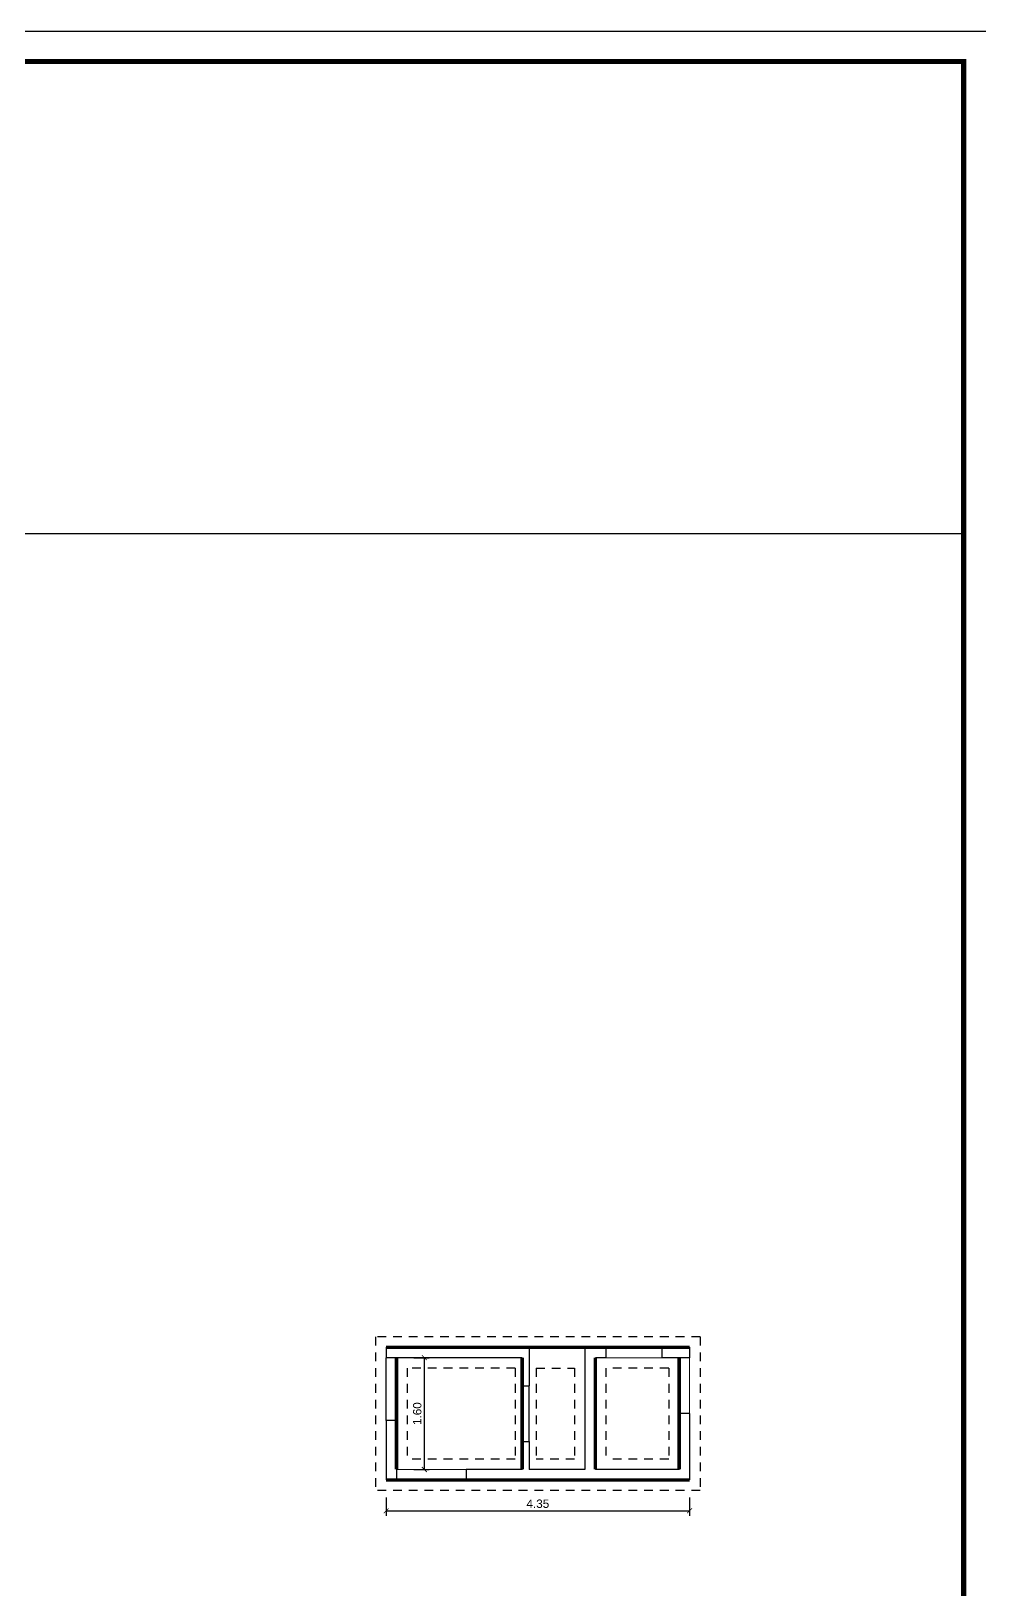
# Model space of a CAD drawing. Header units: feet. Extents: x 317 to 512, y -141 to 162.
# Drawn here: x 431.93 to 445.53, y 77.35 to 99.68 of the extents above; entities that cross this region are included whole.
import ezdxf

# ---------------------------------------------------------------- set-up
doc = ezdxf.new("R2010")
doc.units = ezdxf.units.FT
doc.header["$MEASUREMENT"] = 0
doc.linetypes.add('HIDDEN', pattern=[0.375, 0.25, -0.125])
for name, color, linetype, lineweight in [('00-muro15', 210, 'Continuous', 5), ('00-muro20', 1, 'Continuous', 5), ('A-GENM', 8, 'Continuous', 9), ('MB', 8, 'Continuous', 20)]:
    doc.layers.add(name, color=color, linetype=linetype, lineweight=lineweight)
for name, color, linetype in [('CIMIENTO', 3, 'HIDDEN'), ('DIM', 10, 'Continuous'), ('MARCO', 1, 'Continuous'), ('MUROS', 7, 'Continuous'), ('PERT-VENT', 8, 'Continuous'), ('PISOS', 8, 'Continuous')]:
    doc.layers.add(name, color=color, linetype=linetype)
doc.styles.get("Standard").update_dxf_attribs({"font": 'arial.ttf'})
doc.dimstyles.new('KEILY', dxfattribs={"dimtxt": 0.12, "dimasz": 0.07, "dimexe": 0.07, "dimexo": 0.25, "dimgap": 0.04, "dimtad": 1, "dimzin": 1, "dimdsep": 46, "dimtxsty": 'Standard', "dimblk": 'ARCHTICK', "dimcen": 2.5, "dimclrd": 256, "dimclre": 256, "dimclrt": 7, "dimazin": 0, "dimtfac": 1, "dimtix": 1, "dimtmove": 2, "dimatfit": 1, "dimfxl": 0.35, "dimfxlon": 1, "dimtolj": 1, "dimtzin": 1, "dimarcsym": 0})

# ---------------------------------------------------------------- blocks, each defined once
blk = doc.blocks.new('_ArchTick')
at = {"color": 0, "linetype": 'ByBlock', "const_width": 0.15}
blk.add_lwpolyline([(-0.5, -0.5), (0.5, 0.5)], dxfattribs=at)
blk = doc.blocks.new('*D535')
at = {"layer": '00-muro20', "lineweight": -2, "transparency": 16777216}
for p, q in [((437.02, 78.676), (437.02, 78.414)), ((441.37, 78.676), (441.37, 78.414)), ((437.02, 78.484), (441.37, 78.484))]:
    blk.add_line(p, q, dxfattribs=at)
at = {"layer": 'DEFPOINTS', "color": 0, "transparency": 16777216}
for p in [(437.02, 78.926), (441.37, 78.926), (441.37, 78.484)]:
    blk.add_point(p, dxfattribs=at)
at = {"layer": '00-muro20', "lineweight": -2, "transparency": 16777216, "xscale": 0.07, "yscale": 0.07, "zscale": 0.07, "rotation": 180}
blk.add_blockref('_ArchTick', (437.02, 78.484), dxfattribs=at)
at = {"layer": '00-muro20', "lineweight": -2, "transparency": 16777216, "xscale": 0.07, "yscale": 0.07, "zscale": 0.07}
blk.add_blockref('_ArchTick', (441.37, 78.484), dxfattribs=at)
at = {"layer": '00-muro20', "color": 7, "transparency": 16777216, "insert": (439.195, 78.585), "char_height": 0.12, "attachment_point": 5}
blk.add_mtext('\\A1;4.35', dxfattribs=at)
blk = doc.blocks.new('*D536')
at = {"layer": '00-muro20', "lineweight": -2, "transparency": 16777216}
for p, q in [((437.42, 80.676), (437.638, 80.676)), ((437.568, 80.676), (437.568, 79.076)), ((437.42, 79.076), (437.638, 79.076))]:
    blk.add_line(p, q, dxfattribs=at)
at = {"layer": 'DEFPOINTS', "color": 0, "transparency": 16777216}
for p in [(437.17, 80.676), (437.17, 79.076), (437.568, 79.076)]:
    blk.add_point(p, dxfattribs=at)
at = {"layer": '00-muro20', "lineweight": -2, "transparency": 16777216, "xscale": 0.07, "yscale": 0.07, "zscale": 0.07}
for p, rotation in [((437.568, 80.676), 90), ((437.568, 79.076), 270)]:
    blk.add_blockref('_ArchTick', p, dxfattribs=dict(at, rotation=rotation))
at = {"layer": '00-muro20', "color": 7, "transparency": 16777216, "insert": (437.467, 79.876), "char_height": 0.12, "attachment_point": 5, "rotation": 90}
blk.add_mtext('\\A1;1.60', dxfattribs=at)

msp = doc.modelspace()

# ---------------------------------------------------------------- linework, layer by layer
at = {"layer": '00-muro15', "const_width": 0.05}
for points in [[(437.01993, 80.826), (441.36993, 80.826)], [(437.16993, 79.076), (437.16993, 80.676)], [(438.96993, 79.076), (438.96993, 80.676)], [(440.01993, 79.076), (440.01993, 80.676)], [(441.21993, 79.076), (441.21993, 80.676)], [(437.01993, 78.926), (441.36993, 78.926)]]:
    msp.add_lwpolyline(points, dxfattribs=at)
at = {"layer": 'A-GENM'}
msp.add_line((441.36993, 79.876), (441.36993, 80.676), dxfattribs=at)
at = {"layer": 'CIMIENTO', "ltscale": 0.5}
for p, q in [((441.51993, 80.976), (436.86993, 80.976)), ((436.86993, 80.976), (436.86993, 78.776)), ((441.51993, 80.976), (441.51993, 78.776)), ((438.86993, 80.526), (437.31993, 80.526)), ((437.31993, 80.526), (437.31993, 79.226)), ((438.86993, 80.526), (438.86993, 79.226)), ((439.16993, 80.526), (439.16993, 79.226)), ((439.16993, 80.526), (439.71993, 80.526)), ((439.71993, 80.526), (439.71993, 79.226)), ((440.16993, 80.526), (440.16993, 79.226)), ((441.06993, 80.526), (440.16993, 80.526)), ((441.06993, 80.526), (441.06993, 79.226)), ((438.86993, 79.226), (437.31993, 79.226)), ((439.71993, 79.226), (439.16993, 79.226)), ((441.06993, 79.226), (440.16993, 79.226)), ((441.51993, 78.776), (436.86993, 78.776))]:
    msp.add_line(p, q, dxfattribs=at)
at = {"layer": 'DIM'}
msp.add_line((445.29759, 92.47774), (400.81546, 92.47774, -6.12906), dxfattribs=at)
at = {"layer": 'MARCO'}
msp.add_lwpolyline([(387.97006, 99.67954), (452.47006, 99.67954), (452.47006, 57.67954), (387.97006, 57.67954)], close=True, dxfattribs=at)
at = {"layer": 'MARCO', "const_width": 0.075}
msp.add_lwpolyline([(445.29759, 99.24551), (388.40409, 99.24551), (388.40409, 58.11357), (445.29759, 58.11357)], close=True, dxfattribs=at)
at = {"layer": 'MB', "lineweight": 15, "extrusion": (7.20097e-14, 1.51748e-14, -1)}
for p, q in [((438.16993, 79.076), (437.16993, 79.076)), ((438.16993, 78.926), (437.16993, 78.926))]:
    msp.add_line(p, q, dxfattribs=at)
at = {"layer": 'MUROS'}
for p, q in [((439.06993, 80.826), (437.01993, 80.826)), ((437.01993, 80.826), (437.01993, 80.676)), ((439.06993, 80.826), (439.06993, 80.276)), ((440.16993, 80.826), (439.86993, 80.826)), ((439.86993, 80.826), (439.86993, 79.076)), ((440.16993, 80.826), (440.16993, 80.676)), ((441.36993, 80.826), (440.96993, 80.826)), ((440.96993, 80.826), (440.96993, 80.676)), ((441.36993, 80.826), (441.36993, 80.676)), ((438.96993, 80.676), (437.01993, 80.676)), ((438.96993, 80.676), (438.96993, 80.276)), ((440.16993, 80.676), (440.01993, 80.676)), ((440.01993, 80.676), (440.01993, 79.076)), ((441.36993, 80.676), (440.96993, 80.676)), ((438.96993, 80.276), (439.06993, 80.276)), ((437.16993, 79.776), (437.01993, 79.776)), ((437.01993, 79.776), (437.01993, 78.926)), ((437.16993, 79.776), (437.16993, 78.926)), ((441.36993, 79.876), (441.21993, 79.876)), ((441.21993, 79.876), (441.21993, 79.076)), ((441.36993, 79.876), (441.36993, 78.926)), ((438.96993, 79.476), (438.96993, 79.076)), ((438.96993, 79.476), (439.06993, 79.476)), ((439.06993, 79.476), (439.06993, 79.076)), ((438.16993, 79.076), (438.16993, 78.926)), ((438.96993, 79.076), (438.16993, 79.076)), ((439.86993, 79.076), (439.06993, 79.076)), ((441.21993, 79.076), (440.01993, 79.076)), ((437.16993, 78.926), (437.01993, 78.926)), ((441.36993, 78.926), (438.16993, 78.926))]:
    msp.add_line(p, q, dxfattribs=at)
at = {"layer": 'PERT-VENT', "lineweight": 15}
for p, q in [((439.06993, 80.826), (439.86993, 80.826)), ((440.96993, 80.826), (440.16993, 80.826)), ((440.96993, 80.676), (440.16993, 80.676))]:
    msp.add_line(p, q, dxfattribs=at)
at = {"layer": 'PISOS'}
for p, q in [((437.01993, 79.776), (437.01993, 80.676)), ((439.06993, 79.476), (439.06993, 80.276))]:
    msp.add_line(p, q, dxfattribs=at)

# ---------------------------------------------------------------- dimensions: what is measured, and where the dimension line sits
at = {"layer": '00-muro20'}
dim = msp.add_linear_dim(base=(437.56829, 79.076), p1=(437.16993, 80.676), p2=(437.16993, 79.076), angle=90, dimstyle='KEILY', override={"dimfxl": 0.3}, dxfattribs=at)
dim.commit()
dim.dimension.update_dxf_attribs({"geometry": '*D536', "text_midpoint": (437.46703, 79.876)})
dim = msp.add_linear_dim(base=(441.36993, 78.48377), p1=(437.01993, 78.926), p2=(441.36993, 78.926), dimstyle='KEILY', override={"dimfxl": 0.3}, dxfattribs=at)
dim.commit()
dim.dimension.update_dxf_attribs({"geometry": '*D535', "text_midpoint": (439.19493, 78.58508)})

doc.saveas('drawing.dxf')
